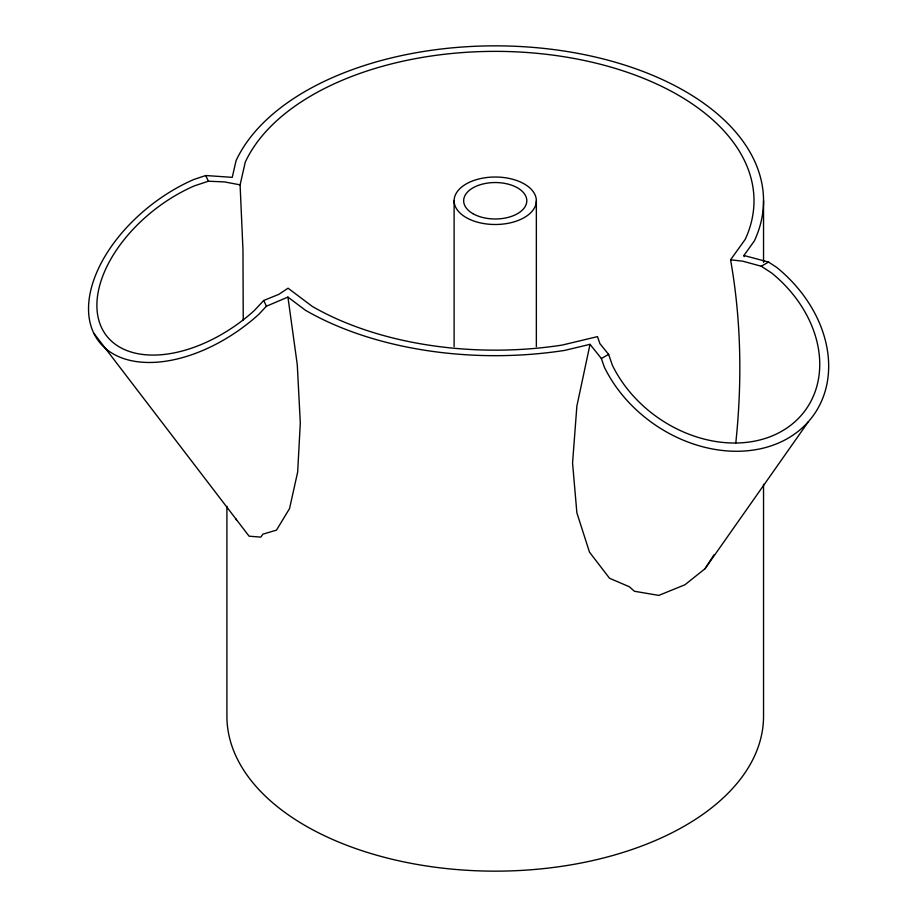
<?xml version="1.0" encoding="UTF-8"?>
<svg xmlns="http://www.w3.org/2000/svg" width="917" height="917" viewBox="0 0 917 917"><rect width="100%" height="100%" fill="white"/><g stroke="black" fill="none" stroke-linecap="round" stroke-linejoin="round"><path stroke-width="1.38" d="M243.234 320.193L242.971 249.756L240.094 184.856L245.286 162.091A258.766 149.391 0 0 1 562.201 56.453A258.766 149.391 0 0 1 745.177 239.429L730.562 259.798C741.303 320.113 742.22 382.183 735.789 443.049M287.927 297.074L297.268 364.622L300.306 422.897L297.67 472.003L289.543 508.58L276.476 530.141L262.87 534.175L260.818 537.11L249.103 536.204L93.752 333.158A126.271 76.478 -37.4 0 0 258.835 314.302L266.4 306.232L287.927 297.074L305.499 310.301A268.314 154.916 0 0 0 564.677 350.397L590.032 344.333L576.873 406.071L572.563 462.982L576.873 512.809L589.482 552.126L609.553 578.283L629.383 586.777L634.438 591.27L658.807 595.397L684.953 584.759L705.024 568.723L808.358 421.717M705.024 568.723L713.999 554.796M744.123 256.657L743.905 255.488L754.404 240.85A268.314 154.916 0 0 0 564.677 51.123A268.314 154.916 0 0 0 236.059 160.67L232.253 177.348L205.74 175.525L193.819 179.48A126.271 76.478 -37.4 0 0 93.752 333.158M730.562 259.798L742.919 261.23L761.282 266.239L771.782 273.106A116.711 92.044 35.1 0 1 782.029 431.059A116.711 92.044 35.1 0 1 612.338 365.161L608.636 354.363L599.97 343.76L597.483 336.631L562.201 345.067A258.766 149.391 0 0 1 312.261 306.404L288.064 288.202L278.894 294.323L263.741 300.489L254.318 310.542A116.711 70.689 -37.4 0 1 101.718 327.977A116.711 70.689 -37.4 0 1 194.221 185.922L208.377 181.222L224.493 181.91L240.094 184.856M743.905 255.488L768.526 262.056L776.791 267.455A126.271 99.586 35.1 0 1 787.875 438.337A126.271 99.586 35.1 0 1 604.303 367.041L601.392 358.547L608.636 354.363M761.282 266.239L768.526 262.056M601.392 358.547L590.032 344.333M205.74 175.525L208.377 181.222M263.741 300.489L266.4 306.232M236.059 519.011L236.506 520.088M763.54 200.766L763.54 262.331M763.54 484.279L763.54 716.234A268.314 154.916 0 0 1 495.226 871.15A268.314 154.916 0 0 1 226.912 716.234L226.912 506.367M536.353 200.766A41.116 23.739 0 0 1 474.674 221.318A41.116 23.739 0 0 1 474.674 180.202A41.116 23.739 0 0 1 536.353 200.766L536.353 346.626M454.11 200.766L454.11 346.626M472.908 213.65A31.568 18.225 0 0 0 525.728 205.477A31.568 18.225 0 0 0 487.065 183.159A31.568 18.225 0 0 0 472.908 213.65"/></g></svg>
